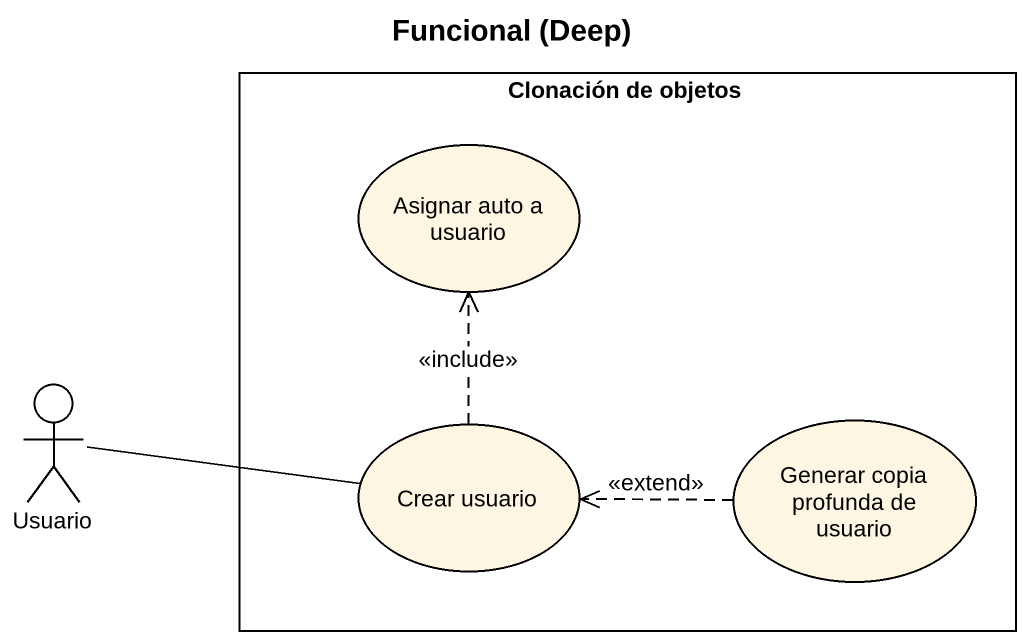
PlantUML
@startuml
title Funcional (Deep)
rectangle "Clonación de objetos" as Clonación_de_objetos {
  usecase "Asignar auto a usuario" as Asignar_auto_a_usuario
  usecase "Crear usuario" as Crear_usuario
  usecase "Generar copia profunda de usuario" as Generar_copia_profunda_de
}
actor Usuario
Usuario -right- Crear_usuario
Crear_usuario .up.> Asignar_auto_a_usuario : <<include>>
Generar_copia_profunda_de .left.> Crear_usuario : <<extend>>
@enduml
